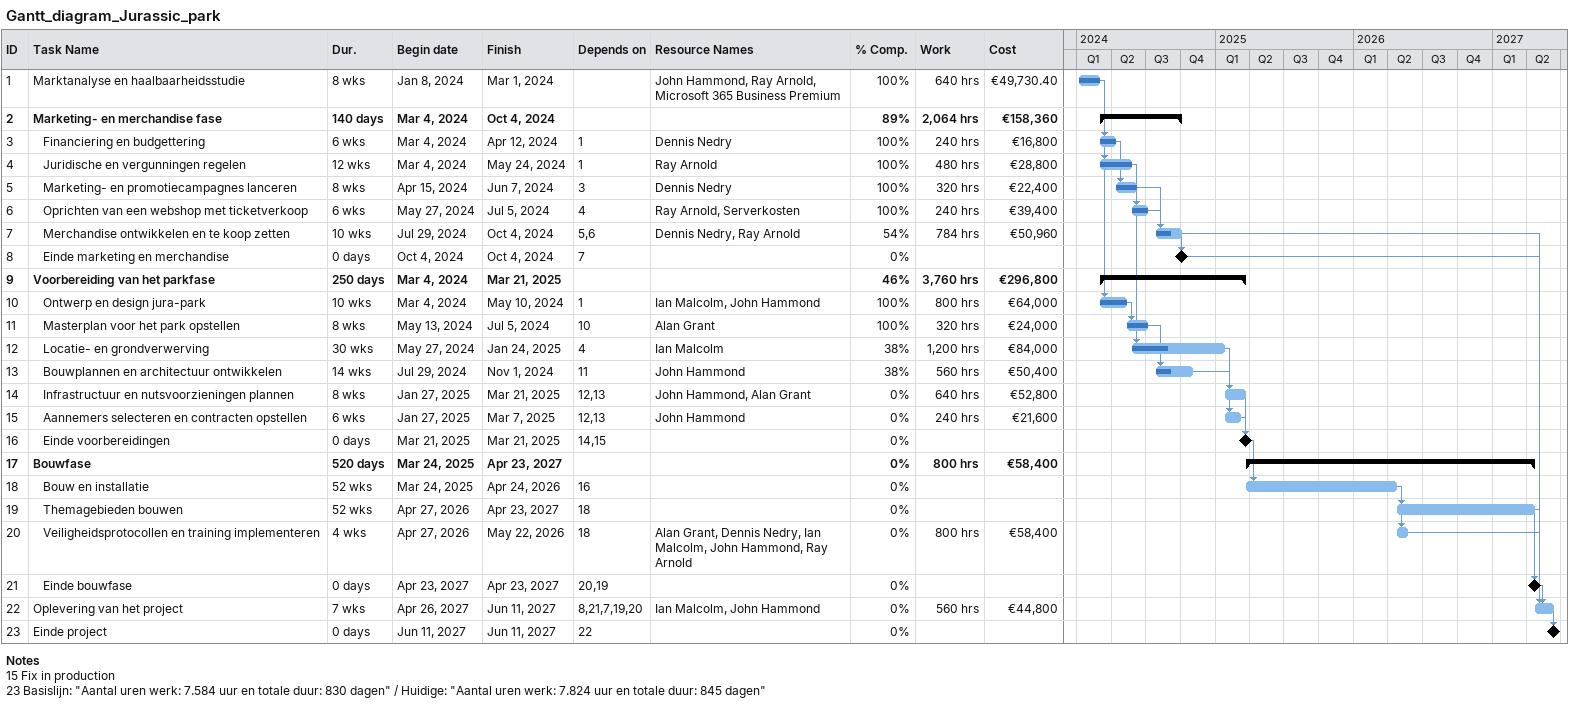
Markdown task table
Gantt_diagram_Jurassic_park

| ID | Level | Task | Duration | Start | Finish | Predecessors | Resources | % complete | Work (h) | Cost (€) |
|---|---|---|---|---|---|---|---|---|---|---|
| 1 | 1 | Marktanalyse en haalbaarheidsstudie | 8w | 2024-01-08 | 2024-03-01 |  | John Hammond, Ray Arnold, Microsoft 365 Business Premium | 100 | 640 | 49730.40 |
| 2 | 1 | **Marketing- en merchandise fase** | 140d | 2024-03-04 | 2024-10-04 |  |  | 89 | 2064 | 158360 |
| 3 | 2 | Financiering en budgettering | 6w | 2024-03-04 | 2024-04-12 | 1 | Dennis Nedry | 100 | 240 | 16800 |
| 4 | 2 | Juridische en vergunningen regelen | 12w | 2024-03-04 | 2024-05-24 | 1 | Ray Arnold | 100 | 480 | 28800 |
| 5 | 2 | Marketing- en promotiecampagnes lanceren | 8w | 2024-04-15 | 2024-06-07 | 3 | Dennis Nedry | 100 | 320 | 22400 |
| 6 | 2 | Oprichten van een webshop met ticketverkoop | 6w | 2024-05-27 | 2024-07-05 | 4 | Ray Arnold, Serverkosten | 100 | 240 | 39400 |
| 7 | 2 | Merchandise ontwikkelen en te koop zetten | 10w | 2024-07-29 | 2024-10-04 | 5, 6 | Dennis Nedry, Ray Arnold | 54 | 784 | 50960 |
| 8 | 2 | Einde marketing en merchandise | 0d | 2024-10-04 | 2024-10-04 | 7 |  | 0 |  |  |
| 9 | 1 | **Voorbereiding van het parkfase** | 250d | 2024-03-04 | 2025-03-21 |  |  | 46 | 3760 | 296800 |
| 10 | 2 | Ontwerp en design jura-park | 10w | 2024-03-04 | 2024-05-10 | 1 | Ian Malcolm, John Hammond | 100 | 800 | 64000 |
| 11 | 2 | Masterplan voor het park opstellen | 8w | 2024-05-13 | 2024-07-05 | 10 | Alan Grant | 100 | 320 | 24000 |
| 12 | 2 | Locatie- en grondverwerving | 30w | 2024-05-27 | 2025-01-24 | 4 | Ian Malcolm | 38 | 1200 | 84000 |
| 13 | 2 | Bouwplannen en architectuur ontwikkelen | 14w | 2024-07-29 | 2024-11-01 | 11 | John Hammond | 38 | 560 | 50400 |
| 14 | 2 | Infrastructuur en nutsvoorzieningen plannen | 8w | 2025-01-27 | 2025-03-21 | 12, 13 | John Hammond, Alan Grant | 0 | 640 | 52800 |
| 15 | 2 | Aannemers selecteren en contracten opstellen | 6w | 2025-01-27 | 2025-03-07 | 12, 13 | John Hammond | 0 | 240 | 21600 |
| 16 | 2 | Einde voorbereidingen | 0d | 2025-03-21 | 2025-03-21 | 14, 15 |  | 0 |  |  |
| 17 | 1 | **Bouwfase** | 520d | 2025-03-24 | 2027-04-23 |  |  | 0 | 800 | 58400 |
| 18 | 2 | Bouw en installatie | 52w | 2025-03-24 | 2026-04-24 | 16 |  | 0 |  |  |
| 19 | 2 | Themagebieden bouwen | 52w | 2026-04-27 | 2027-04-23 | 18 |  | 0 |  |  |
| 20 | 2 | Veiligheidsprotocollen en training implementeren | 4w | 2026-04-27 | 2026-05-22 | 18 | Alan Grant, Dennis Nedry, Ian Malcolm, John Hammond, Ray Arnold | 0 | 800 | 58400 |
| 21 | 2 | Einde bouwfase | 0d | 2027-04-23 | 2027-04-23 | 20, 19 |  | 0 |  |  |
| 22 | 1 | Oplevering van het project | 7w | 2027-04-26 | 2027-06-11 | 8, 21, 7, 19, 20 | Ian Malcolm, John Hammond | 0 | 560 | 44800 |
| 23 | 1 | Einde project | 0d | 2027-06-11 | 2027-06-11 | 22 |  | 0 |  |  |

Notes
- 15: Fix in production
- 23: Basislijn: "Aantal uren werk: 7.584 uur en totale duur: 830 dagen" / Huidige: "Aantal uren werk: 7.824 uur en totale duur: 845 dagen"
